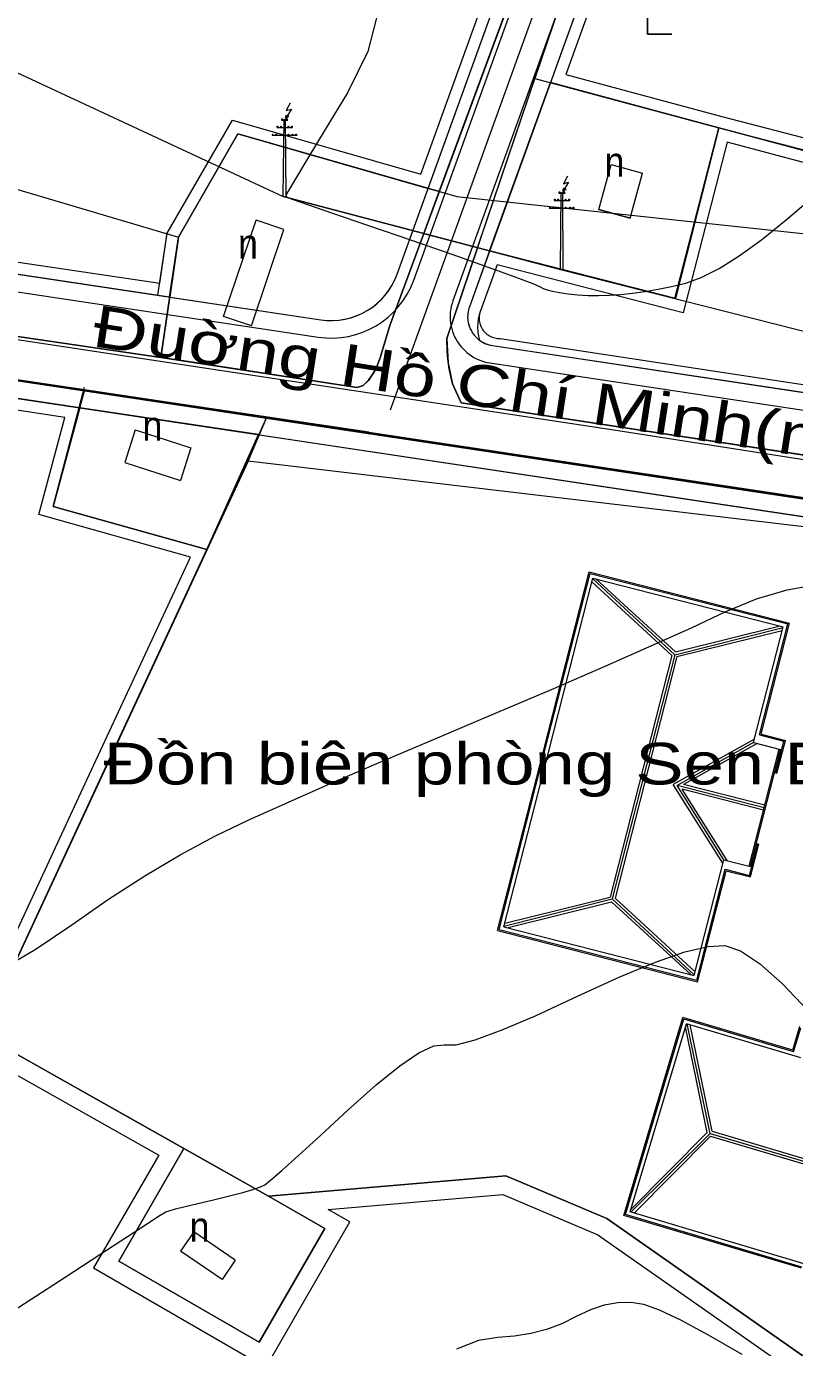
# Model space of a CAD drawing. Header units: metres. Extents: x 533049 to 537618, y 1849954 to 1852676.
# Drawn here: x 534839.4 to 534970.7, y 1851569.9 to 1851795.7 of the extents above; entities that cross this region are included whole.
import ezdxf

# ---------------------------------------------------------------- set-up
doc = ezdxf.new("R2010")
doc.units = ezdxf.units.M
doc.header["$LTSCALE"] = 2
for name, color, linetype, lineweight in [('13', 7, 'Continuous', 13), ('14', 7, 'Continuous', 13), ('20', 7, 'Continuous', 13), ('38', 7, 'Continuous', 13), ('52', 7, 'Continuous', 13), ('53', 7, 'Continuous', 13), ('54', 7, 'Continuous', 13), ('55', 7, 'Continuous', 13), ('57', 7, 'Continuous', 13), ('60', 7, 'Continuous', 13)]:
    doc.layers.add(name, color=color, linetype=linetype, lineweight=lineweight)

msp = doc.modelspace()

# ---------------------------------------------------------------- linework, layer by layer
at = {"linetype": 'Continuous', "lineweight": 13}
for points in [[(534815.73, 1851745.98), (534862.36, 1851739.14), (534865.39, 1851759.7), (534875.54, 1851777.35), (534909.95, 1851767.5), (534931.32, 1851825.32)], [(534934.56, 1851811.21), (534926.3, 1851786.83), (534957.72, 1851778.41), (534950.32, 1851749.2), (534916.49, 1851757.91), (534911.23, 1851742.37), (534911.47, 1851738.24), (534912.21, 1851734.66), (534913.68, 1851731.39), (534985.78, 1851720.39), (534991.13, 1851758.31), (535028.59, 1851760.44), (535046.22, 1851760.44), (535104.9, 1851747.48), (535104.96, 1851747.93), (535141.4, 1851743.47)], [(534849.31, 1851733.58), (534805.95, 1851740.05), (534798.38, 1851711.77), (534767.04, 1851719.12), (534756.17, 1851687.69), (534753.57, 1851675), (534787.29, 1851660.53), (534781.38, 1851638.47), (534831.71, 1851623.43), (534870.24, 1851706.31), (534843.97, 1851713.68), (534849.31, 1851734.08)]]:
    msp.add_lwpolyline(points, dxfattribs=at)
for points in [[(534926.3, 1851786.83), (534977.8, 1851773.03), (535028.59, 1851760.44), (535046.22, 1851760.44), (535104.9, 1851747.48), (535098.66, 1851703.13), (535059.52, 1851709.22), (535044.37, 1851711.57), (535005.21, 1851717.46), (534980.67, 1851721.16), (534947.17, 1851726.27), (534913.68, 1851731.39), (534912.21, 1851734.66), (534911.92, 1851735.91), (534911.62, 1851737.16), (534911.33, 1851739.32), (534911.28, 1851740.84), (534911.23, 1851742.37), (534919.23, 1851765.98)], [(534926.3, 1851786.83), (534957.72, 1851778.41), (534950.32, 1851749.2), (534916.49, 1851757.91), (534922.76, 1851776.4)], [(534909.95, 1851767.5), (534875.54, 1851777.35), (534865.39, 1851759.7), (534862.37, 1851739.14), (534895.9, 1851734.03), (534896.97, 1851734.36), (534897.88, 1851735.27), (534898.48, 1851736.18), (534899.08, 1851737.13), (534899.84, 1851739.09), (534901.49, 1851744.59), (534907.3, 1851760.33)], [(534880.48, 1851728.95), (534849.31, 1851733.58), (534843.97, 1851713.68), (534870.24, 1851706.31)], [(535000.18, 1851548.1), (534998.2, 1851550.18), (534938.58, 1851591.93), (534921.31, 1851599.25), (534880.75, 1851595.8), (534831.71, 1851623.43), (534877.27, 1851721.42), (534880.48, 1851728.95), (535021.74, 1851707.64), (535067.71, 1851700.62), (535095.46, 1851695.72), (535096.01, 1851694.42), (535096.5, 1851692.95), (535096.93, 1851690.06), (535096.8, 1851688.12), (535080.88, 1851654.93), (535072.64, 1851638.22), (535063.47, 1851619.62), (535049.59, 1851597.66), (535029.69, 1851576.22), (535012.02, 1851559.39)], [(534880.75, 1851595.8), (534890.4, 1851590.23), (534879.18, 1851570.79), (534855.16, 1851584.65), (534866.3, 1851603.94)]]:
    msp.add_lwpolyline(points, close=True, dxfattribs=at)
at = {"layer": '13'}
for points in [[(535005.66, 1852008.89), (534946.39, 1851854.3), (534901.54, 1851730.15)], [(534746.72, 1851755.99), (534939.79, 1851726.76), (535222.44, 1851682.6)]]:
    msp.add_lwpolyline(points, dxfattribs=at)
at = {"layer": '14'}
for p, q in [((534927.76, 1851671.83), (534935.59, 1851702.48)), ((534927.96, 1851671.78), (534935.75, 1851702.22)), ((534935.59, 1851702.48), (534969.79, 1851693.74)), ((534935.75, 1851702.22), (534969.53, 1851693.58)), ((534936.05, 1851700.77), (534949.72, 1851688.21)), ((534936.18, 1851701.31), (534950.19, 1851688.31)), ((534936.22, 1851701.43), (534968.74, 1851693.11)), ((534936.73, 1851701.3), (534950.32, 1851688.84)), ((534950.19, 1851688.31), (534968.71, 1851692.99)), ((534950.32, 1851688.84), (534968.23, 1851693.25)), ((534950.55, 1851688), (534968.57, 1851692.46)), ((534963.68, 1851673.31), (534968.74, 1851693.11)), ((534964.68, 1851674.61), (534969.53, 1851693.58)), ((534964.94, 1851674.76), (534969.79, 1851693.74)), ((534949.72, 1851688.21), (534939.16, 1851646.91)), ((534950.19, 1851688.31), (534939.52, 1851646.61)), ((534950.55, 1851688), (534939.99, 1851646.7)), ((534963.83, 1851673.9), (534949.94, 1851666.15)), ((534964.68, 1851674.61), (534968.85, 1851673.54)), ((534964.94, 1851674.76), (534969.11, 1851673.69)), ((534967.51, 1851668.33), (534968.85, 1851673.54)), ((534967.67, 1851668.06), (534969.11, 1851673.69)), ((534919.92, 1851641.18), (534927.76, 1851671.83)), ((534920.18, 1851641.33), (534927.96, 1851671.78)), ((534963.68, 1851673.31), (534950.59, 1851665.99)), ((534964.27, 1851673.15), (534951.7, 1851666.15)), ((534962.94, 1851652.17), (534968.06, 1851672.19)), ((534963.15, 1851652.12), (534968.26, 1851672.13)), ((534963.68, 1851673.31), (534968.26, 1851672.13)), ((534967.25, 1851668.17), (534967.67, 1851668.06)), ((534967.3, 1851668.38), (534967.51, 1851668.33)), ((534958.41, 1851652.7), (534949.94, 1851666.15)), ((534965.7, 1851662.12), (534950.59, 1851665.99)), ((534958.56, 1851653.29), (534950.59, 1851665.99)), ((534965.39, 1851661.76), (534951.49, 1851665.32)), ((534959.15, 1851653.14), (534951.49, 1851665.32)), ((534965.6, 1851662.59), (534951.7, 1851666.15)), ((534962.98, 1851650.6), (534964.31, 1851655.82)), ((534963.14, 1851650.34), (534964.58, 1851655.97)), ((534964.11, 1851655.87), (534964.31, 1851655.82)), ((534964.16, 1851656.08), (534964.58, 1851655.97)), ((534953.49, 1851633.48), (534958.56, 1851653.29)), ((534958.56, 1851653.29), (534963.15, 1851652.12)), ((534953.96, 1851632.69), (534958.81, 1851651.67)), ((534954.11, 1851632.43), (534958.97, 1851651.41)), ((534958.81, 1851651.67), (534962.98, 1851650.6)), ((534958.97, 1851651.41), (534963.14, 1851650.34)), ((534921, 1851641.92), (534939.52, 1851646.61)), ((534921.13, 1851642.46), (534939.16, 1851646.91)), ((534939.52, 1851646.61), (534953.52, 1851633.6)), ((534939.99, 1851646.7), (534953.66, 1851634.14)), ((534921.47, 1851641.67), (534939.38, 1851646.07)), ((534939.38, 1851646.07), (534952.98, 1851633.61)), ((534919.92, 1851641.18), (534954.11, 1851632.43)), ((534920.18, 1851641.33), (534953.96, 1851632.69)), ((534920.96, 1851641.8), (534953.49, 1851633.48)), ((534941.51, 1851592.49), (534951.6, 1851626.31)), ((534941.78, 1851592.63), (534951.75, 1851626.05)), ((534970.37, 1851620.72), (534951.6, 1851626.31)), ((534970.51, 1851620.45), (534951.75, 1851626.05)), ((534942.58, 1851593.07), (534952.18, 1851625.24)), ((534955.72, 1851606.67), (534952.03, 1851624.74)), ((534971.77, 1851619.4), (534952.18, 1851625.24)), ((534956.25, 1851606.51), (534952.3, 1851625.21)), ((534956.57, 1851606.86), (534952.83, 1851625.05)), ((534970.37, 1851620.72), (534971.6, 1851624.84)), ((534970.51, 1851620.45), (534971.74, 1851624.57)), ((534942.71, 1851593.03), (534956.25, 1851606.51)), ((534942.73, 1851593.57), (534955.72, 1851606.67)), ((534943.24, 1851592.87), (534956.33, 1851606.04)), ((534956.25, 1851606.51), (534997.5, 1851594.21)), ((534956.33, 1851606.04), (534997.18, 1851593.85)), ((534956.57, 1851606.86), (534997.42, 1851594.68)), ((534971.83, 1851583.45), (534941.51, 1851592.49)), ((534971.89, 1851583.65), (534941.78, 1851592.63))]:
    msp.add_line(p, q, dxfattribs=at)
for points in [[(534954.6, 1851851.25), (534931.56, 1851787.49), (534958.23, 1851780.34), (534993.61, 1851771.17), (535028.83, 1851762.44), (535046.44, 1851762.44), (535103.22, 1851749.9), (535103.25, 1851750.15), (535139.67, 1851745.69)], [(534954.6, 1851851.25), (534931.56, 1851787.49), (534958.23, 1851780.34), (534993.61, 1851771.17), (535028.83, 1851762.44), (535046.44, 1851762.44), (535103.22, 1851749.9), (535103.25, 1851750.15), (535139.67, 1851745.69)], [(534920.96, 1851641.8), (534928.59, 1851671.62), (534936.22, 1851701.43)], [(535001.57, 1851575.48), (534972.08, 1851584.27), (534942.58, 1851593.07)]]:
    msp.add_lwpolyline(points, dxfattribs=at)
at = {"layer": '20'}
for p, q in [((534833.56, 1851789.8), (534883.26, 1851766.65)), ((534937.21, 1851764.41), (534939.33, 1851772.13)), ((534939.33, 1851772.13), (534944.7, 1851770.65)), ((534942.59, 1851762.94), (534944.7, 1851770.65)), ((534930.66, 1851754.18), (534883.26, 1851766.65)), ((534942.59, 1851762.94), (534937.21, 1851764.41)), ((534937.21, 1851764.41), (534942.59, 1851762.94)), ((534873.09, 1851746.12), (534878.63, 1851762.59)), ((534883.37, 1851761), (534878.63, 1851762.59)), ((534877.83, 1851744.52), (534883.37, 1851761)), ((534877.83, 1851744.52), (534883.37, 1851761)), ((534877.83, 1851744.52), (534873.09, 1851746.12)), ((534858, 1851726.76), (534856.19, 1851721.19)), ((534858, 1851726.76), (534856.19, 1851721.19)), ((534858, 1851726.76), (534867.51, 1851723.68)), ((534897.91, 1851726.36), (534975.77, 1851714.66)), ((534867.51, 1851723.68), (534865.71, 1851718.11)), ((534856.19, 1851721.19), (534865.71, 1851718.11)), ((534938.58, 1851591.93), (534921.31, 1851599.25)), ((534868.01, 1851589.68), (534865.74, 1851586.39)), ((534875.09, 1851584.81), (534868.01, 1851589.68)), ((534875.09, 1851584.81), (534868.01, 1851589.68)), ((534872.82, 1851581.52), (534865.74, 1851586.39)), ((534875.09, 1851584.81), (534872.82, 1851581.52))]:
    msp.add_line(p, q, dxfattribs=at)
for points in [[(534741.15, 1852246.88), (534721.54, 1852216.28), (534663.58, 1852131.84), (534569.79, 1852002), (534585.19, 1851986.36), (534565.95, 1851963.9), (534673.07, 1851849.55), (534667.19, 1851843.13), (534692.3, 1851819.06), (534711, 1851804.62), (534723.82, 1851796.6), (534822.11, 1851772.54), (534865.39, 1851759.7), (534875.54, 1851777.35), (534912.93, 1851766.65), (534991.2, 1851758.3), (535028.59, 1851760.44), (535030.2, 1851744.39), (535045.15, 1851742.79), (535046.22, 1851760.44), (535104.99, 1851748.14), (535104.96, 1851747.93), (535141.4, 1851743.47)], [(534969.68, 1851926.11), (534947.37, 1851868.75), (534901.49, 1851744.59), (534899.84, 1851739.09), (534899.08, 1851737.13), (534897.88, 1851735.22), (534896.97, 1851734.36), (534895.9, 1851734.03), (534865.58, 1851738.67)], [(534980.67, 1851721.16), (534913.68, 1851731.39), (534912.21, 1851734.66), (534911.62, 1851737.16), (534911.33, 1851739.32), (534911.23, 1851742.37), (534934.56, 1851811.21)], [(534883.26, 1851766.65), (534930.66, 1851754.18), (534975.62, 1851742.79)], [(534783.22, 1851750.73), (534824.89, 1851744.65), (534865.58, 1851738.67)], [(534897.91, 1851726.36), (534823.08, 1851737.48), (534776.38, 1851744.48), (534771.41, 1851731.75), (534756.17, 1851687.69)], [(534897.91, 1851726.36), (534975.77, 1851714.66), (535067.71, 1851700.62)], [(534877.27, 1851721.42), (534831.71, 1851623.43), (534880.75, 1851595.8)], [(535006.99, 1851706.09), (534877.27, 1851721.42), (534831.71, 1851623.43), (534880.75, 1851595.8), (534921.31, 1851599.25)], [(534998.2, 1851550.18), (534938.58, 1851591.93), (534921.31, 1851599.25)]]:
    msp.add_lwpolyline(points, dxfattribs=at)
at = {"layer": '38'}
for points in [[(534825.48, 1851755.25), (534861.85, 1851749.77), (534863.47, 1851760.37), (534874.59, 1851779.7), (534906.81, 1851770.48), (534938.19, 1851857.35)], [(534826.43, 1851757.14), (534862.2, 1851751.84), (534863.47, 1851760.37), (534874.59, 1851779.7), (534906.81, 1851770.48), (534938.19, 1851857.35)], [(534977.3, 1851771.09), (534959.15, 1851775.95), (534951.64, 1851746.79), (534919.82, 1851754.99), (534916.97, 1851747.11), (534916.9, 1851746.89), (534916.84, 1851746.66), (534916.8, 1851746.43), (534916.77, 1851746.19), (534916.76, 1851745.96), (534916.76, 1851745.72), (534916.78, 1851745.48), (534916.81, 1851745.25), (534916.86, 1851745.02), (534916.93, 1851744.79), (534917.01, 1851744.57), (534917.11, 1851744.36), (534917.22, 1851744.15), (534917.34, 1851743.95), (534917.48, 1851743.75), (534917.63, 1851743.57), (534917.79, 1851743.4), (534917.97, 1851743.24), (534918.15, 1851743.09), (534918.34, 1851742.95), (534918.55, 1851742.83), (534918.76, 1851742.72), (534918.97, 1851742.63), (534919.19, 1851742.55), (534919.42, 1851742.48), (534919.65, 1851742.43), (534919.89, 1851742.4), (534920.12, 1851742.38), (534920.36, 1851742.38), (534985.25, 1851732.53)], [(534833.57, 1851618.78), (534862, 1851602.77), (534850.87, 1851583.5), (534880.32, 1851566.5), (534894.69, 1851591.38), (534890.98, 1851593.52), (534920.8, 1851596.06), (534937.05, 1851589.17), (534996.14, 1851547.79)], [(534833.57, 1851618.78), (534862, 1851602.77), (534850.87, 1851583.5), (534880.32, 1851566.5), (534894.69, 1851591.38), (534890.98, 1851593.52), (534920.8, 1851596.06), (534937.05, 1851589.17), (534996.14, 1851547.79)]]:
    msp.add_lwpolyline(points, dxfattribs=at)
for points in [[(534919.06, 1851741.17), (534985.29, 1851731.2), (534989.15, 1851758.62), (534990.81, 1851767.74), (534977.3, 1851771.09), (534959.15, 1851775.95), (534951.64, 1851746.79), (534919.82, 1851754.99), (534916.97, 1851747.11), (534916.76, 1851746.42), (534916.6, 1851745.7), (534916.52, 1851744.97), (534916.5, 1851744.24), (534916.55, 1851743.52), (534916.66, 1851742.79), (534916.84, 1851742.09), (534917.17, 1851741.86), (534917.53, 1851741.66), (534917.89, 1851741.49), (534918.27, 1851741.35), (534918.66, 1851741.24)], [(534867.44, 1851705.02), (534841.53, 1851712.29), (534845.98, 1851728.9), (534822.04, 1851732.51), (534806.63, 1851734.85), (534799.81, 1851709.38), (534768.34, 1851716.77), (534758.1, 1851687.16), (534755.85, 1851676.2), (534789.67, 1851661.68), (534783.82, 1851639.83), (534830.62, 1851625.84), (534850.53, 1851668.66)], [(534867.44, 1851705.02), (534841.53, 1851712.29), (534845.98, 1851728.9), (534822.04, 1851732.51), (534806.63, 1851734.85), (534799.81, 1851709.38), (534768.34, 1851716.77), (534758.1, 1851687.16), (534755.85, 1851676.2), (534789.67, 1851661.68), (534783.82, 1851639.83), (534830.62, 1851625.84), (534850.53, 1851668.66)]]:
    msp.add_lwpolyline(points, close=True, dxfattribs=at)
at = {"layer": '52'}
for points in [[(534950.21, 1851749.23), (534957.72, 1851778.41), (534928.94, 1851786.12), (534918.55, 1851757.38)], [(534889.68, 1851745.59), (534890.71, 1851745.48), (534891.74, 1851745.46), (534892.77, 1851745.52), (534893.78, 1851745.68), (534894.78, 1851745.92), (534895.76, 1851746.25), (534896.71, 1851746.66), (534897.61, 1851747.15), (534898.47, 1851747.71), (534899.28, 1851748.35), (534900.04, 1851749.05), (534900.72, 1851749.81), (534901.35, 1851750.64), (534901.89, 1851751.51), (534902.36, 1851752.42), (534902.76, 1851753.38), (534908.05, 1851768.04), (534875.54, 1851777.35), (534865.39, 1851759.7), (534863.89, 1851749.47)], [(534879.12, 1851725.94), (534848.49, 1851730.55), (534843.97, 1851713.68), (534870.24, 1851706.31)], [(534880.75, 1851595.8), (534890.4, 1851590.23), (534879.18, 1851570.79), (534855.16, 1851584.65), (534866.3, 1851603.94)]]:
    msp.add_lwpolyline(points, close=True, dxfattribs=at)
at = {"layer": '53'}
msp.add_lwpolyline([(534998.2, 1851550.18), (535037.85, 1851590.49), (535059.11, 1851619.61), (535083.94, 1851665.65), (535090.85, 1851685.8), (535089.43, 1851692.63), (535006.99, 1851706.09), (534877.27, 1851721.42), (534831.71, 1851623.43), (534880.75, 1851595.8), (534921.31, 1851599.25), (534938.58, 1851591.93)], close=True, dxfattribs=at)
at = {"layer": '54'}
for p, q in [((534902.76, 1851753.38), (534940.06, 1851856.63)), ((534905.58, 1851752.36), (534942.88, 1851855.61)), ((534825.47, 1851755.25), (534889.68, 1851745.59)), ((534825.03, 1851752.28), (534889.24, 1851742.62)), ((534822.34, 1851734.48), (535021.18, 1851704.57))]:
    msp.add_line(p, q, dxfattribs=at)
for points in [[(534949.91, 1851852.99), (534912.28, 1851748.83), (534912.13, 1851748.37), (534912, 1851747.9), (534911.91, 1851747.42), (534911.84, 1851746.93), (534911.81, 1851746.45), (534911.8, 1851745.96), (534911.83, 1851745.47), (534911.88, 1851744.99), (534911.96, 1851744.51), (534912.08, 1851744.03), (534912.22, 1851743.57), (534912.39, 1851743.11), (534912.58, 1851742.66), (534912.81, 1851742.23), (534913.06, 1851741.81), (534913.33, 1851741.41), (534913.63, 1851741.02), (534913.95, 1851740.65), (534914.3, 1851740.31), (534914.66, 1851739.98), (534915.04, 1851739.68), (534915.44, 1851739.4), (534915.86, 1851739.15), (534916.29, 1851738.92), (534916.74, 1851738.72), (534917.19, 1851738.55), (534917.66, 1851738.4), (534918.13, 1851738.29), (534918.61, 1851738.2), (535023.94, 1851722.35)], [(534746.76, 1851749.02), (534822.79, 1851737.45), (535021.63, 1851707.53), (535091.58, 1851696.2)]]:
    msp.add_lwpolyline(points, dxfattribs=at)
for radius in [12, 15]:
    msp.add_arc((534891.47, 1851757.45), radius, 261.4441, 340.1362, dxfattribs=at)
at = {"layer": '55'}
for points in [[(534825.49, 1851755.25), (534863.83, 1851749.48), (534865.39, 1851759.7), (534875.54, 1851777.35), (534908.05, 1851768.04), (534940.07, 1851856.66)], [(534952.73, 1851851.97), (534915.1, 1851747.81), (534915, 1851747.52), (534914.93, 1851747.23), (534914.87, 1851746.93), (534914.83, 1851746.63), (534914.81, 1851746.32), (534914.8, 1851746.02), (534914.82, 1851745.71), (534914.85, 1851745.41), (534914.9, 1851745.11), (534914.97, 1851744.81), (534915.06, 1851744.52), (534915.17, 1851744.23), (534915.29, 1851743.96), (534915.43, 1851743.68), (534915.59, 1851743.42), (534915.76, 1851743.17), (534915.94, 1851742.93), (534916.15, 1851742.7), (534916.36, 1851742.48), (534916.59, 1851742.28), (534916.83, 1851742.09), (534917.08, 1851741.92), (534917.34, 1851741.76), (534917.61, 1851741.62), (534917.89, 1851741.49), (534918.17, 1851741.39), (534918.46, 1851741.3), (534918.76, 1851741.22), (534919.06, 1851741.17), (535024.41, 1851725.32)], [(534952.72, 1851851.95), (534915.09, 1851747.79), (534915, 1851747.5), (534914.92, 1851747.21), (534914.87, 1851746.91), (534914.83, 1851746.61), (534914.81, 1851746.3), (534914.8, 1851746), (534914.82, 1851745.7), (534914.85, 1851745.39), (534914.91, 1851745.1), (534914.98, 1851744.8), (534915.07, 1851744.51), (534915.17, 1851744.22), (534915.3, 1851743.95), (534915.44, 1851743.68), (534915.59, 1851743.41), (534915.76, 1851743.16), (534915.95, 1851742.92), (534916.15, 1851742.7), (534916.37, 1851742.48), (534916.59, 1851742.28), (534916.83, 1851742.09), (534917.08, 1851741.92), (534917.34, 1851741.76), (534917.61, 1851741.62), (534917.89, 1851741.49), (534918.17, 1851741.39), (534918.46, 1851741.29), (534918.76, 1851741.22), (534919.06, 1851741.17), (535024.37, 1851725.32)], [(534977.8, 1851773.03), (534957.72, 1851778.41), (534950.21, 1851749.23), (534918.55, 1851757.38), (534915.09, 1851747.79), (534915, 1851747.5), (534914.92, 1851747.21), (534914.87, 1851746.91), (534914.83, 1851746.61), (534914.81, 1851746.3), (534914.8, 1851746), (534914.82, 1851745.7), (534914.85, 1851745.39), (534914.91, 1851745.1), (534914.98, 1851744.8), (534915.07, 1851744.51), (534915.17, 1851744.22), (534915.3, 1851743.95), (534915.44, 1851743.68), (534915.59, 1851743.41), (534915.76, 1851743.16), (534915.95, 1851742.92), (534916.15, 1851742.7), (534916.37, 1851742.48), (534916.59, 1851742.28), (534916.83, 1851742.09), (534917.08, 1851741.92), (534917.34, 1851741.76), (534917.61, 1851741.62), (534917.89, 1851741.49), (534918.17, 1851741.39), (534918.46, 1851741.29), (534918.76, 1851741.22), (534919.06, 1851741.17), (534987.32, 1851730.9)], [(534746.3, 1851746.05), (534822.34, 1851734.48), (535021.17, 1851704.57), (535086.7, 1851693.95)]]:
    msp.add_lwpolyline(points, dxfattribs=at)
for points in [[(534870.24, 1851706.31), (534843.97, 1851713.68), (534848.49, 1851730.55), (534822.34, 1851734.48), (534805.16, 1851737.1), (534798.38, 1851711.77), (534767.04, 1851719.12), (534756.17, 1851687.69), (534753.57, 1851675), (534787.29, 1851660.53), (534781.38, 1851638.47), (534831.71, 1851623.43), (534852.34, 1851667.81)], [(534870.24, 1851706.31), (534879.07, 1851725.95), (534848.49, 1851730.55), (534843.97, 1851713.68)]]:
    msp.add_lwpolyline(points, close=True, dxfattribs=at)
at = {"layer": '57'}
for p, q in [((534945.51, 1851812.09), (534945.51, 1851794.42)), ((534945.51, 1851794.42), (534949.72, 1851794.42)), ((534833.56, 1851789.8), (534883.26, 1851766.65)), ((534882.99, 1851779.71), (534884.08, 1851779.71)), ((534883.69, 1851780.02), (534883.84, 1851780.63)), ((534882.18, 1851778.46), (534884.89, 1851778.46)), ((534881.37, 1851777.13), (534885.65, 1851777.13)), ((534937.21, 1851764.41), (534939.33, 1851772.13)), ((534939.33, 1851772.13), (534944.7, 1851770.65)), ((534942.59, 1851762.94), (534944.7, 1851770.65)), ((534930.66, 1851754.18), (534883.26, 1851766.65)), ((534930.39, 1851767.23), (534931.47, 1851767.23)), ((534931.08, 1851767.54), (534931.23, 1851768.15)), ((534928.76, 1851764.65), (534933.04, 1851764.65)), ((534929.57, 1851765.98), (534932.29, 1851765.98)), ((534942.59, 1851762.94), (534937.21, 1851764.41)), ((534937.21, 1851764.41), (534942.59, 1851762.94)), ((534873.09, 1851746.12), (534878.63, 1851762.59)), ((534883.37, 1851761), (534878.63, 1851762.59)), ((534877.83, 1851744.52), (534883.37, 1851761)), ((534877.83, 1851744.52), (534883.37, 1851761)), ((534877.83, 1851744.52), (534873.09, 1851746.12)), ((534858, 1851726.76), (534856.19, 1851721.19)), ((534858, 1851726.76), (534856.19, 1851721.19)), ((534858, 1851726.76), (534867.51, 1851723.68)), ((534897.91, 1851726.36), (534975.77, 1851714.66)), ((534867.51, 1851723.68), (534865.71, 1851718.11)), ((534856.19, 1851721.19), (534865.71, 1851718.11)), ((534927.76, 1851671.83), (534935.59, 1851702.48)), ((534927.96, 1851671.78), (534935.75, 1851702.22)), ((534935.59, 1851702.48), (534969.79, 1851693.74)), ((534935.75, 1851702.22), (534969.53, 1851693.58)), ((534936.05, 1851700.77), (534949.72, 1851688.21)), ((534936.18, 1851701.31), (534950.19, 1851688.31)), ((534936.22, 1851701.43), (534968.74, 1851693.11)), ((534936.73, 1851701.3), (534950.32, 1851688.84)), ((534950.19, 1851688.31), (534968.71, 1851692.99)), ((534950.32, 1851688.84), (534968.23, 1851693.25)), ((534950.55, 1851688), (534968.57, 1851692.46)), ((534963.68, 1851673.31), (534968.74, 1851693.11)), ((534964.68, 1851674.61), (534969.53, 1851693.58)), ((534964.94, 1851674.76), (534969.79, 1851693.74)), ((534949.72, 1851688.21), (534939.16, 1851646.91)), ((534950.19, 1851688.31), (534939.52, 1851646.61)), ((534950.55, 1851688), (534939.99, 1851646.7)), ((534963.83, 1851673.9), (534949.94, 1851666.15)), ((534964.68, 1851674.61), (534968.85, 1851673.54)), ((534964.94, 1851674.76), (534969.11, 1851673.69)), ((534967.51, 1851668.33), (534968.85, 1851673.54)), ((534967.67, 1851668.06), (534969.11, 1851673.69)), ((534919.92, 1851641.18), (534927.76, 1851671.83)), ((534920.18, 1851641.33), (534927.96, 1851671.78)), ((534963.68, 1851673.31), (534950.59, 1851665.99)), ((534964.27, 1851673.15), (534951.7, 1851666.15)), ((534962.94, 1851652.17), (534968.06, 1851672.19)), ((534963.15, 1851652.12), (534968.26, 1851672.13)), ((534963.68, 1851673.31), (534968.26, 1851672.13)), ((534967.25, 1851668.17), (534967.67, 1851668.06)), ((534967.3, 1851668.38), (534967.51, 1851668.33)), ((534958.41, 1851652.7), (534949.94, 1851666.15)), ((534965.7, 1851662.12), (534950.59, 1851665.99)), ((534958.56, 1851653.29), (534950.59, 1851665.99)), ((534965.39, 1851661.76), (534951.49, 1851665.32)), ((534959.15, 1851653.14), (534951.49, 1851665.32)), ((534965.6, 1851662.59), (534951.7, 1851666.15)), ((534962.98, 1851650.6), (534964.31, 1851655.82)), ((534963.14, 1851650.34), (534964.58, 1851655.97)), ((534964.11, 1851655.87), (534964.31, 1851655.82)), ((534964.16, 1851656.08), (534964.58, 1851655.97)), ((534953.49, 1851633.48), (534958.56, 1851653.29)), ((534958.56, 1851653.29), (534963.15, 1851652.12)), ((534953.96, 1851632.69), (534958.81, 1851651.67)), ((534954.11, 1851632.43), (534958.97, 1851651.41)), ((534958.81, 1851651.67), (534962.98, 1851650.6)), ((534958.97, 1851651.41), (534963.14, 1851650.34)), ((534921, 1851641.92), (534939.52, 1851646.61)), ((534921.13, 1851642.46), (534939.16, 1851646.91)), ((534939.52, 1851646.61), (534953.52, 1851633.6)), ((534939.99, 1851646.7), (534953.66, 1851634.14)), ((534921.47, 1851641.67), (534939.38, 1851646.07)), ((534939.38, 1851646.07), (534952.98, 1851633.61)), ((534919.92, 1851641.18), (534954.11, 1851632.43)), ((534920.18, 1851641.33), (534953.96, 1851632.69)), ((534920.96, 1851641.8), (534953.49, 1851633.48)), ((534941.51, 1851592.49), (534951.6, 1851626.31)), ((534941.78, 1851592.63), (534951.75, 1851626.05)), ((534970.37, 1851620.72), (534951.6, 1851626.31)), ((534970.51, 1851620.45), (534951.75, 1851626.05)), ((534942.58, 1851593.07), (534952.18, 1851625.24)), ((534955.72, 1851606.67), (534952.03, 1851624.74)), ((534971.77, 1851619.4), (534952.18, 1851625.24)), ((534956.25, 1851606.51), (534952.3, 1851625.21)), ((534956.57, 1851606.86), (534952.83, 1851625.05)), ((534970.37, 1851620.72), (534971.6, 1851624.84)), ((534970.51, 1851620.45), (534971.74, 1851624.57)), ((534942.71, 1851593.03), (534956.25, 1851606.51)), ((534942.73, 1851593.57), (534955.72, 1851606.67)), ((534943.24, 1851592.87), (534956.33, 1851606.04)), ((534956.25, 1851606.51), (534997.5, 1851594.21)), ((534956.33, 1851606.04), (534997.18, 1851593.85)), ((534956.57, 1851606.86), (534997.42, 1851594.68)), ((534938.58, 1851591.93), (534921.31, 1851599.25)), ((534971.83, 1851583.45), (534941.51, 1851592.49)), ((534971.89, 1851583.65), (534941.78, 1851592.63)), ((534868.01, 1851589.68), (534865.74, 1851586.39)), ((534875.09, 1851584.81), (534868.01, 1851589.68)), ((534875.09, 1851584.81), (534868.01, 1851589.68)), ((534872.82, 1851581.52), (534865.74, 1851586.39)), ((534875.09, 1851584.81), (534872.82, 1851581.52))]:
    msp.add_line(p, q, dxfattribs=at)
for points in [[(534741.15, 1852246.88), (534721.54, 1852216.28), (534663.58, 1852131.84), (534569.79, 1852002), (534585.19, 1851986.36), (534565.95, 1851963.9), (534673.07, 1851849.55), (534667.19, 1851843.13), (534692.3, 1851819.06), (534711, 1851804.62), (534723.82, 1851796.6), (534822.11, 1851772.54), (534865.39, 1851759.7), (534875.54, 1851777.35), (534912.93, 1851766.65), (534991.2, 1851758.3), (535028.59, 1851760.44), (535030.2, 1851744.39), (535045.15, 1851742.79), (535046.22, 1851760.44), (535104.99, 1851748.14), (535104.96, 1851747.93), (535141.4, 1851743.47)], [(534969.68, 1851926.11), (534947.37, 1851868.75), (534901.49, 1851744.59), (534899.84, 1851739.09), (534899.08, 1851737.13), (534897.88, 1851735.22), (534896.97, 1851734.36), (534895.9, 1851734.03), (534865.58, 1851738.67)], [(534949.72, 1851794.42), (534945.51, 1851794.42), (534945.51, 1851812.09)], [(535116.42, 1851700.37), (535098.66, 1851703.13), (535071.52, 1851707.36), (535059.52, 1851709.22), (535044.37, 1851711.57), (535024.79, 1851714.52), (534985.78, 1851720.39), (534963.92, 1851723.71), (534947.17, 1851726.27), (534913.68, 1851731.39), (534912.21, 1851734.66), (534911.62, 1851737.16), (534911.3, 1851740.08), (534911.23, 1851742.37), (534916.49, 1851757.91), (534926.3, 1851786.83), (534934.56, 1851811.21)], [(534980.67, 1851721.16), (534913.68, 1851731.39), (534912.21, 1851734.66), (534911.62, 1851737.16), (534911.33, 1851739.32), (534911.23, 1851742.37), (534934.56, 1851811.21)], [(534899.69, 1851798.95), (534897.73, 1851791.47), (534894.25, 1851784.35), (534890.43, 1851778.09), (534887.47, 1851773.21), (534885.36, 1851769.7), (534884.11, 1851767.57), (534883.71, 1851766.81), (534883.74, 1851766.74), (534883.78, 1851766.68), (534883.82, 1851766.63), (534883.87, 1851766.58), (534883.92, 1851766.54), (534884.82, 1851766.21), (534887.41, 1851765.31), (534891.7, 1851763.82), (534897.69, 1851761.75), (534905.37, 1851759.11), (534913.07, 1851756.44), (534919.12, 1851754.31), (534923.51, 1851752.72), (534926.25, 1851751.68), (534927.33, 1851751.17), (534927.72, 1851750.93), (534928.38, 1851750.7), (534929.31, 1851750.47), (534930.51, 1851750.25), (534931.99, 1851750.03), (534933.63, 1851749.86), (534935.35, 1851749.76), (534937.15, 1851749.73), (534939.02, 1851749.78), (534940.96, 1851749.91), (534942.99, 1851750.11), (534945.12, 1851750.41), (534947.34, 1851750.81), (534949.66, 1851751.29), (534952.07, 1851751.86)], [(534920.63, 1851796.41), (534909.95, 1851767.5), (534907.3, 1851760.33), (534901.49, 1851744.59), (534899.84, 1851739.09), (534899.08, 1851737.13), (534897.88, 1851735.22), (534896.97, 1851734.36), (534895.9, 1851734.03), (534865.58, 1851738.67), (534862.37, 1851739.14), (534815.73, 1851745.98)], [(534884.46, 1851782.62), (534883.77, 1851781.33), (534884.67, 1851781.59), (534883.69, 1851779.98), (534884.24, 1851780.43)], [(534883.26, 1851766.65), (534883.42, 1851779.81), (534883.59, 1851779.81), (534883.7, 1851766.65)], [(534931.85, 1851770.14), (534931.17, 1851768.85), (534932.06, 1851769.11), (534931.08, 1851767.51), (534931.63, 1851767.95)], [(534883.26, 1851766.65), (534930.66, 1851754.18), (534975.62, 1851742.79)], [(534930.66, 1851754.18), (534930.81, 1851767.34), (534930.99, 1851767.34), (534931.09, 1851754.18)], [(534952.07, 1851751.86), (534954.72, 1851752.79), (534957.76, 1851754.33), (534961.19, 1851756.49), (534965.01, 1851759.26), (534969.22, 1851762.64), (534973.43, 1851766.25)], [(534783.22, 1851750.73), (534824.89, 1851744.65), (534865.58, 1851738.67)], [(534897.91, 1851726.36), (534823.08, 1851737.48), (534776.38, 1851744.48), (534771.41, 1851731.75), (534756.17, 1851687.69)], [(534805.95, 1851740.05), (534849.18, 1851733.6), (534880.48, 1851728.95), (534897.91, 1851726.36), (534936.84, 1851720.51), (534975.77, 1851714.66), (535003.63, 1851710.41), (535021.74, 1851707.64), (535044.72, 1851704.13), (535067.71, 1851700.62), (535077.85, 1851698.83), (535095.46, 1851695.72), (535096.01, 1851694.42), (535096.5, 1851692.95), (535096.93, 1851690.06), (535096.8, 1851688.12), (535081.81, 1851656.82), (535072.64, 1851638.22), (535063.47, 1851619.62), (535049.59, 1851597.66), (535029.69, 1851576.22), (535020.85, 1851567.8)], [(534897.91, 1851726.36), (534975.77, 1851714.66), (535067.71, 1851700.62)], [(534877.27, 1851721.42), (534831.71, 1851623.43), (534880.75, 1851595.8)], [(535006.99, 1851706.09), (534877.27, 1851721.42), (534831.71, 1851623.43), (534880.75, 1851595.8), (534921.31, 1851599.25)], [(534920.96, 1851641.8), (534928.59, 1851671.62), (534936.22, 1851701.43)], [(534834.73, 1851634.37), (534840.9, 1851637.95), (534847.17, 1851642.18), (534853.44, 1851646.54), (534859.6, 1851650.52), (534865.65, 1851654.11), (534871.58, 1851657.31), (534877.4, 1851660.11), (534883.68, 1851662.92), (534890.96, 1851666.12), (534899.26, 1851669.71), (534908.56, 1851673.69), (534918.88, 1851678.06), (534929.14, 1851682.41), (534938.28, 1851686.35), (534946.28, 1851689.88), (534953.17, 1851692.99), (534958.92, 1851695.69), (534964.14, 1851697.87), (534969.42, 1851699.44), (534974.74, 1851700.4)], [(534871.39, 1851595.17), (534874.11, 1851595.83), (534876.35, 1851596.41), (534878.1, 1851596.91), (534879.37, 1851597.35), (534880.14, 1851597.71), (534881.13, 1851598.48), (534883.05, 1851600.15), (534885.89, 1851602.71), (534889.67, 1851606.17), (534894.36, 1851610.52), (534899.15, 1851614.81), (534903.19, 1851618.06), (534906.47, 1851620.28), (534909, 1851621.46), (534910.78, 1851621.62), (534912.81, 1851621.66), (534916.11, 1851622.52), (534920.68, 1851624.19), (534926.51, 1851626.67), (534933.6, 1851629.96), (534940.79, 1851633.27), (534946.9, 1851635.79), (534951.93, 1851637.52), (534955.89, 1851638.46), (534958.78, 1851638.61), (534961.43, 1851637.72), (534964.68, 1851635.57), (534968.55, 1851632.14), (534973.02, 1851627.43)], [(534998.2, 1851550.18), (534938.58, 1851591.93), (534921.31, 1851599.25)], [(534835.33, 1851575.03), (534840.05, 1851578.06), (534846, 1851581.94), (534851.95, 1851585.82), (534856.64, 1851588.88), (534860.07, 1851591.11), (534862.26, 1851592.51), (534863.19, 1851593.08), (534863.76, 1851593.28), (534864.87, 1851593.59), (534866.51, 1851594.01), (534868.68, 1851594.54), (534871.39, 1851595.17)], [(535001.57, 1851575.48), (534972.08, 1851584.27), (534942.58, 1851593.07)], [(534961.69, 1851568.69), (534955.97, 1851572.02), (534951.26, 1851574.55), (534947.57, 1851576.29), (534944.89, 1851577.23), (534942.69, 1851577.58), (534940.44, 1851577.55), (534938.14, 1851577.15), (534935.78, 1851576.36), (534933.37, 1851575.19), (534930.88, 1851573.96), (534928.29, 1851572.99), (534925.59, 1851572.27), (534922.79, 1851571.82), (534919.88, 1851571.62), (534916.65, 1851571.08), (534912.9, 1851569.6)]]:
    msp.add_lwpolyline(points, dxfattribs=at)
for points in [[(534883.06, 1851779.72), (534883.06, 1851779.92), (534883.15, 1851779.92), (534883.15, 1851779.72)], [(534883.89, 1851779.72), (534883.89, 1851779.92), (534883.98, 1851779.92), (534883.98, 1851779.72)], [(534882.26, 1851778.46), (534882.26, 1851778.66), (534882.35, 1851778.66), (534882.35, 1851778.46)], [(534882.85, 1851778.46), (534882.85, 1851778.66), (534882.94, 1851778.66), (534882.94, 1851778.46)], [(534884.11, 1851778.47), (534884.11, 1851778.67), (534884.19, 1851778.67), (534884.19, 1851778.47)], [(534884.11, 1851777.14), (534884.11, 1851777.34), (534884.19, 1851777.34), (534884.19, 1851777.14)], [(534884.7, 1851778.46), (534884.7, 1851778.66), (534884.78, 1851778.66), (534884.78, 1851778.46)], [(534884.86, 1851777.14), (534884.86, 1851777.34), (534884.95, 1851777.34), (534884.95, 1851777.14)], [(534881.44, 1851777.12), (534881.44, 1851777.32), (534881.53, 1851777.32), (534881.53, 1851777.12)], [(534882.03, 1851777.12), (534882.03, 1851777.32), (534882.12, 1851777.32), (534882.12, 1851777.12)], [(534882.85, 1851777.12), (534882.85, 1851777.32), (534882.94, 1851777.32), (534882.94, 1851777.12)], [(534885.45, 1851777.12), (534885.45, 1851777.32), (534885.54, 1851777.32), (534885.54, 1851777.12)], [(534929.65, 1851765.98), (534929.65, 1851766.18), (534929.74, 1851766.18), (534929.74, 1851765.98)], [(534930.24, 1851765.98), (534930.24, 1851766.18), (534930.33, 1851766.18), (534930.33, 1851765.98)], [(534930.45, 1851767.24), (534930.45, 1851767.44), (534930.54, 1851767.44), (534930.54, 1851767.24)], [(534931.29, 1851767.24), (534931.29, 1851767.44), (534931.38, 1851767.44), (534931.38, 1851767.24)], [(534931.5, 1851765.99), (534931.5, 1851766.19), (534931.59, 1851766.19), (534931.59, 1851765.99)], [(534932.09, 1851765.98), (534932.09, 1851766.18), (534932.18, 1851766.18), (534932.18, 1851765.98)], [(534928.84, 1851764.65), (534928.84, 1851764.85), (534928.93, 1851764.85), (534928.93, 1851764.65)], [(534929.43, 1851764.65), (534929.43, 1851764.85), (534929.52, 1851764.85), (534929.52, 1851764.65)], [(534930.24, 1851764.65), (534930.24, 1851764.85), (534930.33, 1851764.85), (534930.33, 1851764.65)], [(534931.5, 1851764.66), (534931.5, 1851764.86), (534931.59, 1851764.86), (534931.59, 1851764.66)], [(534932.26, 1851764.66), (534932.26, 1851764.86), (534932.35, 1851764.86), (534932.35, 1851764.66)], [(534932.85, 1851764.65), (534932.85, 1851764.85), (534932.94, 1851764.85), (534932.94, 1851764.65)]]:
    msp.add_lwpolyline(points, close=True, dxfattribs=at)
at = {"layer": '60'}
for points in [[(534952.72, 1851851.95), (534928.94, 1851786.12), (534957.72, 1851778.41), (534993.12, 1851769.23), (535028.59, 1851760.44), (535046.22, 1851760.44), (535104.9, 1851747.48), (535104.96, 1851747.93), (535141.4, 1851743.47)], [(534831.71, 1851623.43), (534866.3, 1851603.94), (534855.16, 1851584.65), (534879.18, 1851570.79), (534890.4, 1851590.23), (534880.75, 1851595.8), (534921.31, 1851599.25), (534938.58, 1851591.93), (534998.2, 1851550.18)]]:
    msp.add_lwpolyline(points, dxfattribs=at)
for points in [[(534928.94, 1851786.12), (534957.72, 1851778.41), (534950.21, 1851749.23), (534918.55, 1851757.38)], [(534998.2, 1851550.18), (535037.85, 1851590.49), (535059.11, 1851619.61), (535083.94, 1851665.65), (535090.85, 1851685.8), (535089.43, 1851692.63), (535006.99, 1851706.09), (534877.27, 1851721.42), (534831.71, 1851623.43), (534880.75, 1851595.8), (534921.31, 1851599.25), (534938.58, 1851591.93)]]:
    msp.add_lwpolyline(points, close=True, dxfattribs=at)

# ---------------------------------------------------------------- texts
at = {"layer": '20', "width": 0.9}
for p in [(534938.19, 1851770.05), (534875.56, 1851756.04), (534859.22, 1851724.91), (534867.27, 1851588.02)]:
    msp.add_text('n', height=5.08, dxfattribs=at).set_placement(p)
at = {"layer": '57'}
for s, height, width, p in [('n', 5.08, 0.9, (534938.19, 1851770.05)), ('n', 5.08, 0.9, (534875.56, 1851756.04)), ('n', 5.08, 0.9, (534859.22, 1851724.91)), ('Đồn biên phòng Sen Bụt', 7.122, 1.3, (534852.58, 1851666.15)), ('n', 5.08, 0.9, (534867.27, 1851588.02))]:
    msp.add_text(s, height=height, dxfattribs=dict(at, width=width)).set_placement(p)
at = {"layer": '57', "width": 1.35}
msp.add_text('Đuờng Hồ Chí Minh(nhánh tây)', height=7.122, rotation=351.173, dxfattribs=at).set_placement((534850.4, 1851741.1))

doc.saveas('drawing.dxf')
